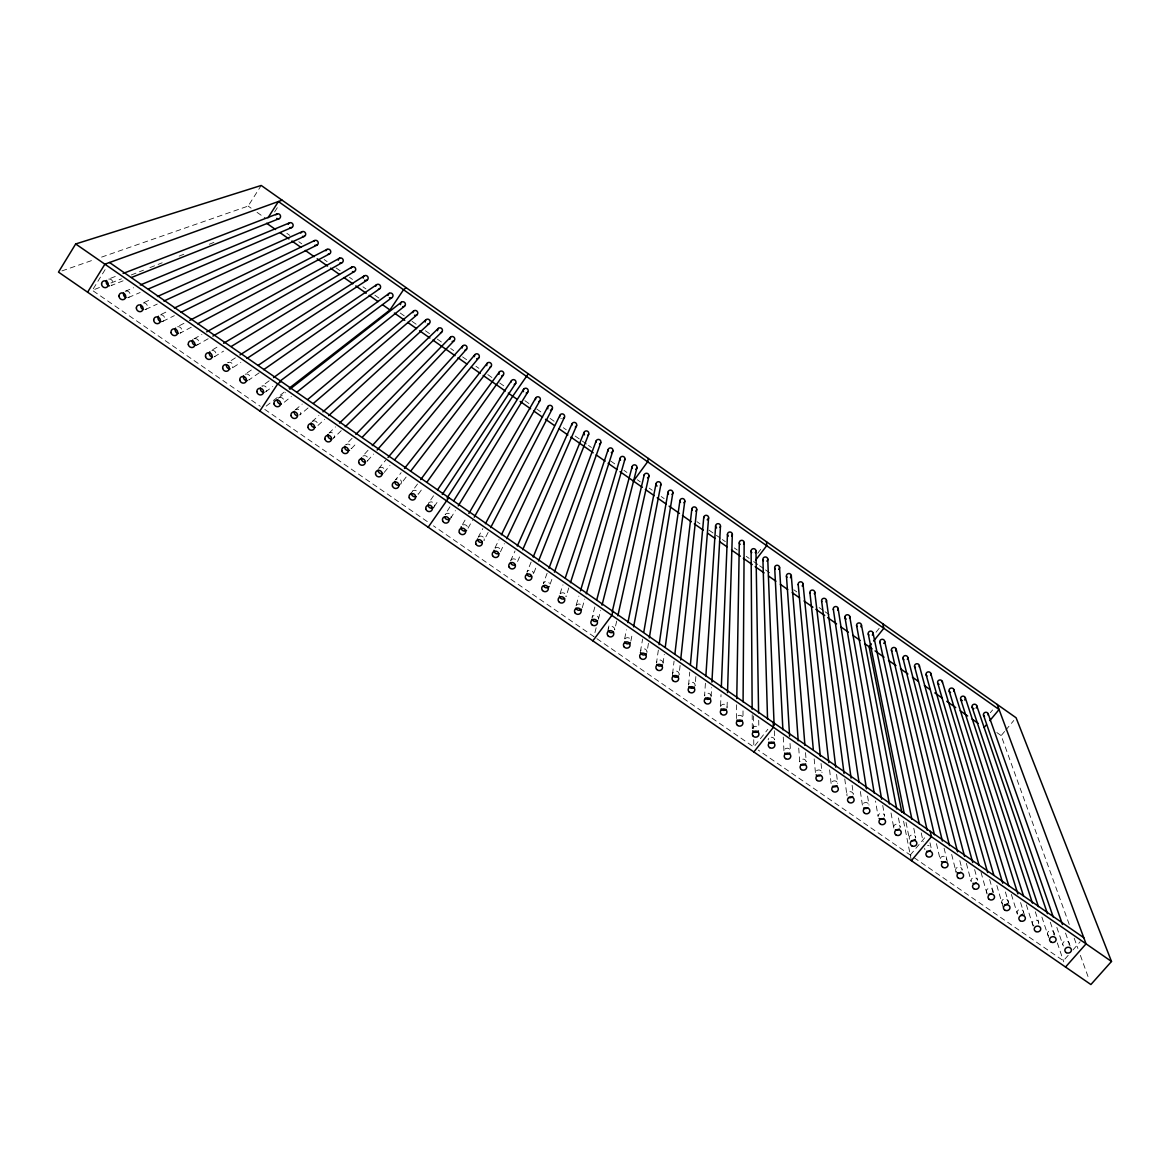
<?xml version="1.0" encoding="UTF-8"?>
<svg xmlns="http://www.w3.org/2000/svg" width="1170" height="1170" viewBox="0 0 1170 1170"><rect width="100%" height="100%" fill="white"/><g stroke="black" fill="none" stroke-linecap="round" stroke-linejoin="round"><path stroke-width="0.75" stroke-dasharray="5 3.75" d="M743.023 710.877L742.979 718.117A3.276 3.071 3.6 0 0 736.486 717.722M736.427 718.526L736.661 704.033M727.067 707.192L727.287 699.909M720.588 705.612L721.027 694.688M711.111 696.633L711.609 687.58M705.408 683.251L704.574 695.931A3.291 3.086 5.5 0 1 711.097 695.828M695.857 676.567L695.141 685.576A3.291 3.1 6.6 0 0 688.794 684.084M688.603 684.874L689.744 672.136M680.092 665.438L679.126 674.505A3.291 3.1 7.7 0 0 675.748 671.039A3.291 3.1 7.7 0 0 672.604 674.607M672.574 673.803L674.066 661.123M663.068 663.405L664.282 654.396M658.344 650.081L656.531 662.688A3.291 3.115 8.9 0 1 663.039 662.586M648.443 643.31L646.995 652.275A3.291 3.115 10.2 0 0 640.619 650.769M640.429 651.573L642.608 639.039M630.864 641.116L632.239 633.994M624.678 638.63L626.476 629.738M616.678 621.094L614.718 629.943A3.305 3.13 13 0 0 611.72 626.462A3.305 3.13 13 0 0 608.151 629.241L609.394 623.932M596.159 627.778L593.907 636.626L433.441 525.827M598.426 619.252L600.663 610.462M594.843 606.996L592.049 617.526A3.305 3.144 14.5 0 1 598.543 618.447M582.265 607.756L584.781 599.025M576.284 604.817L578.887 596.1M568.781 587.925L565.987 596.598A3.32 3.159 17.6 0 0 566.031 595.779M560.079 593.497L562.975 584.839M550.163 584.093L552.606 577.278M547.107 573.3L543.333 583.479A3.32 3.159 19.3 0 1 549.432 583.362M533.886 572.803L536.562 566.046M531.121 562.083L526.983 572.174A3.32 3.159 21 0 1 533.403 573.68M517.579 561.498L520.489 554.785M510.617 560.854L515.049 550.953M500.453 551.83L504.358 543.611M494.998 547.867L499.005 539.692M488.168 532.409L484 540.452A3.334 3.174 26.1 0 0 484.131 538.8M478.135 537.381L482.874 528.518M468.029 528.211L472.475 520.328M462.545 524.423L466.172 518.164M450.625 518.368L455.393 510.573M93.278 288.785L106.645 267.14M449.967 506.815L445.112 514.551A3.349 3.188 29.6 0 1 451.006 517.623M101.6 257.108L248.128 206.081L261.217 185.46M274.599 211.931L278.358 206.066M434.245 506.654L438.267 500.57M433.514 495.787L428.395 503.349A3.364 3.188 31.2 0 1 434.538 505.879M418.392 494.149L422.633 488.197M417.5 484.029L412.103 491.4A3.364 3.203 32.8 0 1 418.012 494.12M406.151 477.038L400.652 484.219A3.378 3.203 34.4 0 0 400.213 479.612A3.378 3.203 34.4 0 0 395.533 479.832L401.12 472.709M757.707 553.322L762.123 547.56M596.89 638.688L753.816 747.016L767.842 729.305M876.052 632.224L879.416 627.997M384.199 472.417L389.976 465.426M990.332 712.705L992.613 709.956M1069.234 924.446L1001.169 735.608L1004.62 731.484M1005.761 730.109L1013.79 720.501M910.275 855.036L925.499 836.857M378.641 468.57L385.676 460.249M1068.195 955.334L1063.398 960.76L758.277 750.102M1072.992 949.908L1080.173 941.762M367.497 460.863L373.552 454.048M368.067 450.245L362.495 456.388A3.393 3.203 37.3 0 1 367.19 456.87A3.393 3.203 37.3 0 1 366.941 461.477M351.453 448.593L356.455 443.342M352.068 438.311L345.735 444.805A3.393 3.218 38.6 0 1 351.146 448.534M341.245 430.633L333.421 438.311A3.408 3.218 39.9 0 0 329.677 432.739M328.96 433.178L335.541 426.874M317.962 425.456L324.66 419.313M312.127 421.551L318.913 415.482M308.046 407.95L299.769 415.028A3.422 3.218 42.2 0 0 295.981 409.427M295.264 409.88L302.226 404.059M284.295 402.217L291.374 396.557M278.358 398.18L285.509 392.608M266.16 406.122L271.923 401.646M273.356 400.535L284.88 391.584M265.517 391.95L272.786 386.539M269.173 380.82L261.861 386.159A3.437 3.218 44.3 0 1 266.175 391.423M259.199 372.806L248.786 380.06A3.451 3.232 45.3 0 0 249.342 375.424A3.451 3.232 45.3 0 0 244.647 374.561L253.641 368.433M233.239 367.365L240.844 362.407M235.375 357.859L227.697 362.729A3.466 3.232 46.1 0 1 232.333 367.789M214.242 356.821L223.587 351.132M212.648 349.757L217.342 346.964M208.172 338.744L197.16 345.004A3.481 3.232 47.8 0 0 194.79 338.613M193.986 338.861L201.898 334.474M191.295 327.205L180.048 333.172A3.495 3.232 48.5 0 0 181.394 328.697A3.495 3.232 48.5 0 0 176.845 327L184.918 322.832M162.893 321.311L174.359 315.637M161.314 314.335L167.837 311.205M145.694 309.421L157.263 304.083M144.129 302.474L150.769 299.491M128.466 297.502L140.137 292.5M125.205 291.286L133.585 287.791M123.069 280.815L111.194 285.553A3.539 3.247 51 0 0 112.481 281.034A3.539 3.247 51 0 0 107.918 279.323L116.371 276.047M99.45 287.513L92.328 290.321L260.281 406.282M110.96 282.979L121.49 278.826M131.303 274.965L143.53 270.153M149.935 267.623L162.177 262.797M179.127 256.128L184.202 254.124M209.255 244.252L214.329 242.248M61.951 270.913L92.971 260.106M264.771 409.383L428.937 522.727M248.128 206.081L251.097 208.172M257.049 212.355L265.985 218.629M286.855 233.313L289.838 235.404M298.789 241.707L301.772 243.799M324.148 259.535L327.132 261.627M336.082 267.93L340.558 271.074M349.508 277.363L352.492 279.454M362.934 286.796L365.917 288.902M374.853 295.191L379.329 298.335M400.184 313.004L404.644 316.134M412.059 321.355L416.52 324.485M425.427 330.759L429.887 333.889M437.317 339.11L441.763 342.24M450.669 348.499L453.653 350.59M462.559 356.865L467.005 359.994M475.927 366.254L478.896 368.345M487.802 374.605L492.263 377.749M499.678 382.97L504.138 386.1M524.891 400.681L529.323 403.811M536.723 409.003L541.154 412.132M550.032 418.363L554.463 421.492M563.34 427.723L566.295 429.814M575.172 436.044L587.004 444.366M588.481 445.404L591.435 447.481M610.667 461.009L615.098 464.124M623.976 470.369L626.93 472.446M637.314 479.744L640.297 481.85M649.248 488.139L652.231 490.23M661.182 496.533L664.165 498.625M696.998 521.703L699.982 523.809M708.932 530.098L714.899 534.295M716.391 535.348L720.866 538.492M722.358 539.545L725.341 541.637M734.292 547.94L737.275 550.032M746.226 556.335L749.209 558.426M753.685 561.571L758.145 564.715M759.637 565.753L764.098 568.898M765.575 569.936L771.527 574.119M793.83 589.797L796.799 591.888M819.117 607.581L823.578 610.711M825.055 611.764L829.515 614.893M996.825 732.537L1001.169 735.608M1074.192 938.179L1077.906 948.49M1080.378 955.349L1089.036 979.378M1065.534 933.06L1070.243 946.428M1056.832 927.4L1062.799 944.673M1050.294 922.223L1055.442 937.155M1057.329 942.903L1063.764 961.857M1041.885 917.061L1048.671 937.448M1035.289 911.752L1038.668 922.106M1026.324 904.761L1033.841 928.322M1020.576 902.582L1024.686 915.73M1011.392 894.421L1017.242 913.521M1005.381 891.949L1008.876 903.606M996.84 885.5L1003.231 907.379M989.659 879.547L993.696 893.705M981.045 872.337L987.612 895.986M974.639 869.602L977.491 880.162A3.261 2.94 -5.2 0 0 973.455 877.719A3.261 2.94 -5.2 0 0 971.232 881.712M966.391 863.372L971.027 880.966M959.824 860.667L962.091 869.5M951.678 854.407L956.329 873.186M944.088 848.162L947.334 861.646M936.468 843.658L940.183 859.643A3.261 2.954 -4.5 0 1 943.444 856.264A3.261 2.954 -4.5 0 1 946.647 859.584M929.989 842.766L931.188 848.118A3.261 2.969 -4.1 0 0 927.547 845.588M921.243 832.894L923.174 841.815M913.785 828.228L915.642 837.12M906.063 822.495L909.28 838.51M903.591 821.208L911.108 859.248M898.472 817.947L900.183 826.883M891.028 812.96L893.661 827.248M882.736 805.428L884.622 816.192A3.261 2.998 -2.7 0 0 881.273 813.296A3.261 2.998 -2.7 0 0 878.085 816.397L875.526 800.997M867.57 796.053L868.988 805.077M860.374 791.49L862.509 805.925A3.261 2.998 -2.1 0 1 865.727 802.503A3.261 2.998 -2.1 0 1 868.988 805.867M852.111 785.275L853.354 794.255A3.276 3.013 -1.6 0 0 849.244 791.783A3.276 3.013 -1.6 0 0 847.109 795.878M844.769 778.942L846.875 795.117M836.594 774.394L837.676 783.417M829.603 769.831L831.212 784.28A3.276 3.027 -1 0 1 834.415 780.829A3.276 3.027 -1 0 1 837.691 784.207M821.062 763.483L821.983 772.551M814.174 758.877L815.505 773.414A3.276 3.027 -0.3 0 1 818.707 769.962A3.276 3.027 -0.3 0 1 821.983 773.341M805.516 752.632L806.247 761.67A3.276 3.042 0.4 0 0 799.754 761.743M798.73 748.069L799.768 762.533M790.028 743.476L790.467 750.745M783.256 737.085L783.988 751.637A3.276 3.042 1.1 0 1 790.233 749.985M774.321 730.767L774.657 739.82A3.276 3.057 1.9 0 0 769.377 737.86M758.716 720.267L758.833 727.55M753.538 716.011L753.656 728.778M753.743 739.718L753.816 747.016M752.208 714.68L752.295 729.232M279.074 397.727A3.437 3.218 43.3 0 1 283.813 401.953M312.843 421.098A3.422 3.218 41.1 0 1 317.172 426.055M379.212 467.941A3.378 3.203 35.9 0 1 384.579 471.671M752.427 728.442A3.276 3.057 2.7 0 1 758.76 728.574M624.897 638.908A3.305 3.13 11.5 0 1 630.835 640.297M720.588 706.621A3.291 3.086 4.5 0 1 724.493 704.311A3.291 3.086 4.5 0 1 726.994 707.996M1063.545 945.989A3.247 2.896 -7.1 0 1 1063.428 942.259A3.247 2.896 -7.1 0 1 1067.523 941.411A3.247 2.896 -7.1 0 1 1069.058 944.833M1048.539 935.649A3.261 2.896 -6.8 0 1 1048.218 931.744A3.261 2.896 -6.8 0 1 1052.547 931.013A3.261 2.896 -6.8 0 1 1053.629 934.786M1033.914 925.514A3.261 2.91 -6.5 0 1 1032.715 921.565A3.261 2.91 -6.5 0 1 1037.146 920.38A3.261 2.91 -6.5 0 1 1038.346 924.329M924.943 849.698A3.261 2.969 -4.1 0 1 924.724 848.177M956.256 871.723A3.261 2.954 -4.9 0 1 958.04 867.058A3.261 2.954 -4.9 0 1 962.091 870.261M1002.354 903.606A3.261 2.925 -5.9 0 1 1004.167 898.969A3.261 2.925 -5.9 0 1 1008.174 902.158M987.027 893.002A3.261 2.94 -5.6 0 1 987.246 889.229A3.261 2.94 -5.6 0 1 991.414 888.703A3.261 2.94 -5.6 0 1 992.613 892.286M1017.651 914.179A3.261 2.925 -6.2 0 1 1019.48 909.558A3.261 2.925 -6.2 0 1 1023.487 912.746M909.573 839.226A3.261 2.983 -3.6 0 1 911.722 834.912A3.261 2.983 -3.6 0 1 915.715 837.881M893.821 828.009A3.261 2.983 -3.2 0 1 896.746 824.075A3.261 2.983 -3.2 0 1 900.11 827.658M768.163 739.908A3.276 3.057 1.9 0 1 768.778 738.431M561.351 418.553A2.472 2.398 28.6 0 1 560.781 418.26M462.94 524.935A3.349 3.188 27.9 0 1 467.693 528.226M560.254 593.775A3.32 3.159 17.6 0 1 565.87 594.96M495.159 548.16A3.334 3.174 24.4 0 1 500.628 551.011M478.705 536.781A3.334 3.174 26.1 0 1 483.853 537.995M510.997 560.123A3.334 3.174 22.7 0 1 516.979 561.527M576.006 605.782A3.305 3.144 16 0 1 582.294 606.938M126.024 291.023A3.525 3.232 50.4 0 1 130.089 293.845A3.525 3.232 50.4 0 1 127.647 297.75M160.495 314.876A3.495 3.232 49.2 0 1 164.546 317.684A3.495 3.232 49.2 0 1 162.074 321.56M143.281 302.957A3.51 3.232 49.8 0 1 147.332 305.765A3.51 3.232 49.8 0 1 144.875 309.67M211.887 350.43A3.466 3.232 47 0 1 214.958 356.367"/><path stroke-width="1.5" d="M743.082 701.824L744.164 542.514M736.764 698.607L739.294 542.865M727.521 692.625L732.332 534.251M721.32 687.404L727.462 534.456M711.916 682.139L720.471 526.266M705.876 676.011L715.616 525.754M696.442 669.357L708.596 517.915M690.402 664.852L703.74 517.403M680.662 659.997L696.706 509.535M674.914 653.884L691.85 509.038M665.247 647.185L684.801 501.155M659.12 644.685L679.931 500.643M649.321 637.928L672.867 492.76M643.836 631.873L667.997 492.248M633.599 626.871L660.918 484.351M627.924 622.63L656.048 483.839M617.862 615.786L648.955 475.927M612.276 611.559L644.217 474.815M612.817 611.31L611.866 615.361L592.839 640.838M648.385 458.479L647.624 461.784L633.453 481.089M602.009 605.168L636.904 467.868M596.715 599.976L632.166 466.581M586.287 593.79L624.941 459.21M580.452 590.865L620.1 458.333M570.448 582.718L612.89 450.816M565.285 577.907L608.093 449.792M554.434 572.159L600.751 442.684M548.993 568.21L596.144 440.958M538.566 560.971L588.685 434.202M533.184 557.037L584.064 432.476M522.683 549.754L576.591 425.69M517.272 546.01L571.969 423.964M506.698 538.683L564.496 417.163M501.403 534.778L559.874 415.438M490.669 527.582L552.372 408.637M485.433 523.721L548.028 406.341M474.245 517.184L539.926 400.637M468.877 513.469L535.875 397.785M75.684 243.96L58.5 272.113L1090.893 984.54L1111.5 961.462L1016.086 717.766L261.217 185.46L75.684 243.96L1111.5 961.462M458.245 505.893L527.758 392.082M87.589 292.193L104.89 264.186L282.116 200.187M453.843 500.628L523.707 389.215M268.003 217.781L278.416 201.532L999.078 709.517L989.864 720.618M448.812 497.645L428.191 527.231M528.299 373.8L512.723 396.221L447.086 497.952M259.828 411.036L277.729 383.906L281.078 381.405M442.289 494.471L515.707 383.307M289.195 388.221L389.976 309.948L403.533 289.721L406.224 287.718M437.609 489.733L511.392 380.835M426.889 482.245L503.261 375.058M420.732 479.598L499.414 371.885M410.568 471.291L490.99 366.517M755.571 560.225L766.686 545.703L766.54 541.798M404.484 468.453L487.232 363.226M753.86 751.959L773.414 727.272L773.238 722.49M871.357 643.88L869.091 646.717L901.821 812.302M873.624 641.043L883.818 628.275L882.794 623.771M394.597 459.825L478.896 357.684M984.087 727.55L986.398 724.771M911.386 860.652L931.437 836.726L930.194 831.256M388.03 457.47L474.815 354.802M1065.534 967.034L1086.053 943.839L997.191 704.442M377.179 449.953L466.64 349.055M372.294 445.594L462.969 345.706M362.7 436.776L453.931 340.865M355.855 434.406L450.669 337.048M345.165 426.801L441.616 332.207M339.505 423.087L438.37 328.375M328.697 415.628L429.288 323.534M322.978 411.84L426.026 319.702M313.56 403.24L416.944 314.847M307.798 399.409L413.668 311.001M297.034 392.038L404.586 306.13M289.794 389.259L401.295 302.284M280.039 381.113L391.862 297.648M273.575 377.617L389.23 293.319M263.659 369.691L379.636 288.8M258.146 365.376L376.638 284.705M246.928 358.444L367.146 280.098M239.982 354.934L364.25 275.901M231.367 346.393L354.364 271.513M223.616 343.249L352.111 266.95M212.896 336.068L341.903 262.738M206.651 331.841L339.636 258.161M197.715 323.798L329.413 253.948M189.774 320.331L327.132 249.356M180.911 312.39L316.894 245.144M174.359 308.061L314.613 240.537M163.873 301.041L304.361 236.325M157.423 296.507L302.079 231.718M148.458 288.931L291.813 227.492M140.298 284.997L289.502 222.87M131.552 277.436L279.235 218.629M123.128 273.444L276.924 214.008M109.512 262.504L1083.771 937.696M266.658 223.265L275.564 229.525M280.025 232.669L288.946 238.929M291.915 241.02L300.822 247.28M305.282 250.409L314.203 256.683M317.172 258.775L327.571 266.087M330.54 268.164L339.461 274.438M343.921 277.568L352.828 283.827M355.797 285.919L366.195 293.231M369.179 295.323L378.085 301.582M382.546 304.726L389.976 309.948M394.407 313.063L404.761 320.331M407.716 322.423L416.593 328.653M419.547 330.73L429.902 338.013M432.856 340.09L455.042 355.68M457.997 357.757L466.874 364.002M471.305 367.117L480.183 373.347M483.137 375.424L505.323 391.029M508.277 393.105L517.198 399.365M520.167 401.456L530.61 408.798M533.593 410.889L542.529 417.178M545.512 419.269L554.448 425.558M558.924 428.703L567.874 434.991M570.858 437.083L593.205 452.79M596.188 454.896L605.139 461.185M608.122 463.276L617.058 469.565M620.041 471.656L642.359 487.349M645.328 489.44L654.235 495.7M657.218 497.776L666.125 504.051M669.094 506.127L679.477 513.44M682.446 515.531L691.353 521.791M694.322 523.867L703.243 530.142M707.689 533.271L715.119 538.478M719.565 541.608L726.994 546.829M731.44 549.958L740.361 556.218M743.33 558.309L752.237 564.569M755.191 566.646L764.069 572.89M768.5 576.006L775.9 581.212M780.346 584.327L787.732 589.534M792.178 592.649L799.563 597.841M804.009 600.971L812.887 607.201M815.841 609.278L824.718 615.522M827.673 617.599L836.55 623.844M840.996 626.959L848.382 632.166M852.828 635.281L860.228 640.473M864.659 643.602L872.089 648.809M875.072 650.915L884.037 657.218M888.513 660.363L895.986 665.613M900.461 668.757L907.92 674.008M912.41 677.167L918.377 681.364M924.358 685.561L930.325 689.759M934.815 692.903L942.274 698.154M946.764 701.298L955.714 707.601M960.204 710.746L967.663 715.996M972.153 719.155L978.12 723.352M988.226 713.992L1062.506 924.505M983.487 715.06L1053.249 917.046M976.731 705.744L1047.457 913.668M972.109 707.207L1038.433 906.648M965.294 697.744L1032.466 903.123M960.629 699.075L1023.56 896.118M953.74 689.437L1017.856 893.909M949.236 691.236L1008.745 885.734M942.245 681.335L1002.763 883.248M937.755 683.148L993.783 875.028M930.72 673.233L987.655 872.557M926.07 674.476L979.1 865.332M919.357 665.686L972.723 862.582M914.545 666.359L964.548 856.338M907.803 657.555L957.572 851.833M902.991 658.227L949.484 845.574M896.235 649.409L942.391 841.069M891.423 650.096L934.406 834.78M884.652 641.248L927.181 830.276M879.84 641.935L919.298 823.958M873.01 632.868L911.927 819.351M868.272 633.979L904.278 813.603M861.442 625.087L896.746 809.026M856.586 625.409L889.39 804.024M849.698 616.356L881.668 799.285M844.945 617.146L874.209 793.055M838.115 608.488L866.443 788.843M833.303 609.19L859.029 782.467M826.444 600.268L851.102 778.094M821.618 600.971L844.067 773.545M814.744 592.035L835.731 767.169M809.918 592.737L828.799 762.591M803.015 583.786L820.345 756.215M798.203 584.473L813.34 749.794M791.286 575.523L804.931 745.392M786.459 576.225L798.218 740.829M779.527 567.245L789.604 736.222M774.701 567.947L782.891 729.802M767.754 558.953L774.116 725.341M762.928 559.655L767.549 718.98M755.981 551.041L758.599 712.983M751.111 550.968L752.164 709.225M400.52 304.609A2.53 2.428 49.7 0 1 402.655 301.728A2.53 2.428 49.7 0 1 405.405 304.244A2.53 2.428 49.7 0 1 402.787 306.686M412.849 312.668A2.53 2.428 48.7 0 1 415.672 310.474A2.53 2.428 48.7 0 1 417.705 313.589A2.53 2.428 48.7 0 1 414.531 315.242M425.236 322.013A2.515 2.428 47.7 0 1 427.386 319.147A2.515 2.428 47.7 0 1 430.121 321.648A2.515 2.428 47.7 0 1 427.503 324.075M449.88 339.358A2.515 2.428 45.3 0 1 452.029 336.492A2.515 2.428 45.3 0 1 454.764 338.993A2.515 2.428 45.3 0 1 452.147 341.406M437.565 330.686A2.515 2.428 46.6 0 1 439.51 327.849A2.515 2.428 46.6 0 1 442.406 329.896A2.515 2.428 46.6 0 1 440.476 332.733M462.179 348.002A2.501 2.428 43.9 0 1 464.11 345.179A2.501 2.428 43.9 0 1 467.005 347.212A2.501 2.428 43.9 0 1 465.06 350.035M474.435 356.631A2.501 2.413 42.5 0 1 476.175 353.866A2.501 2.413 42.5 0 1 479.159 355.431A2.501 2.413 42.5 0 1 477.945 358.488M477.331 358.663A2.501 2.413 42.5 0 1 476.687 358.693M486.793 365.625A2.501 2.413 40.9 0 1 488.285 362.539A2.501 2.413 40.9 0 1 491.429 364.119A2.501 2.413 40.9 0 1 489.937 367.204M499.049 374.298A2.486 2.413 39.1 0 1 500.643 371.109A2.486 2.413 39.1 0 1 503.758 373.069A2.486 2.413 39.1 0 1 501.608 375.906M511.085 382.049A2.486 2.413 37.3 0 1 513.279 379.636A2.486 2.413 37.3 0 1 515.955 381.669A2.486 2.413 37.3 0 1 514.23 384.433M433.734 507.327A3.364 3.188 31.2 0 1 428.001 504.957M415.964 496.592A3.364 3.203 32.8 0 1 411.43 492.921M399.248 485.126A3.378 3.203 34.4 0 1 394.816 481.323M297.37 415.745A3.422 3.218 42.2 0 1 294.343 411.27M281.356 404.045A3.437 3.218 43.3 0 1 277.436 399.584M349.494 450.348A3.393 3.218 38.6 0 1 344.814 446.179M331.9 438.999A3.408 3.218 39.9 0 1 328.024 434.567M315.096 427.372A3.422 3.218 41.1 0 1 311.205 422.926M365.406 462.165A3.393 3.203 37.3 0 1 361.559 457.762M382.926 473.47A3.378 3.203 35.9 0 1 378.1 470.15M644.085 475.415A2.457 2.384 12.7 0 1 646.323 473.28A2.457 2.384 12.7 0 1 648.882 475.093A2.457 2.384 12.7 0 1 647.536 477.843M657.072 486.018A2.457 2.384 10.8 0 1 656.502 482.683A2.457 2.384 10.8 0 1 659.909 482.172A2.457 2.384 10.8 0 1 660.48 485.491M668.553 493.989A2.442 2.369 9 0 1 668.889 490.654A2.442 2.369 9 0 1 672.326 491.02A2.442 2.369 9 0 1 671.99 494.354M692.055 510.237A2.442 2.369 5.8 0 1 693.079 507.21A2.442 2.369 5.8 0 1 696.296 507.97A2.442 2.369 5.8 0 1 695.828 511.129M680.472 502.383A2.442 2.369 7.3 0 1 680.823 499.049A2.442 2.369 7.3 0 1 684.26 499.414A2.442 2.369 7.3 0 1 683.909 502.749M703.755 518.017A2.442 2.355 4.4 0 1 706.417 515.312A2.442 2.355 4.4 0 1 708.45 518.515M708.157 519.056A2.442 2.355 4.4 0 1 707.163 519.816M716.61 527.919A2.442 2.355 3.1 0 1 716.069 524.628A2.442 2.355 3.1 0 1 719.477 524.116A2.442 2.355 3.1 0 1 720.018 527.407M728.252 536.094A2.442 2.355 1.9 0 1 728.091 532.774A2.442 2.355 1.9 0 1 731.542 532.628A2.442 2.355 1.9 0 1 731.703 535.948M740.142 544.459A2.442 2.34 0.8 0 1 739.879 541.154A2.442 2.34 0.8 0 1 743.33 540.906A2.442 2.34 0.8 0 1 743.579 544.226M751.798 552.635A2.442 2.34 -0.2 0 1 751.842 549.33A2.442 2.34 -0.2 0 1 755.293 549.373A2.442 2.34 -0.2 0 1 755.25 552.679M758.394 730.884A3.276 3.057 2.7 0 1 752.719 730.767M742.189 720.34A3.276 3.071 3.6 0 1 736.998 720.033M726.219 709.4A3.291 3.086 4.5 0 1 721.027 708.947M630.279 642.622A3.305 3.13 11.5 0 1 624.604 642.023M613.548 632.049A3.305 3.13 13 0 1 608.181 630.06M678.527 675.997A3.291 3.1 7.7 0 1 672.852 675.382M662.469 664.896A3.291 3.115 8.9 0 1 656.809 664.282M646.396 653.781A3.291 3.115 10.2 0 1 640.473 652.377M694.527 687.068A3.291 3.1 6.6 0 1 688.867 686.454M710.512 698.124A3.291 3.086 5.5 0 1 705.305 698.197M880.323 643.017A2.428 2.281 -7.2 0 1 880.761 639.8A2.428 2.281 -7.2 0 1 884.169 640.165A2.428 2.281 -7.2 0 1 883.73 643.383M891.906 651.178A2.428 2.281 -7.5 0 1 892.183 648.092A2.428 2.281 -7.5 0 1 895.474 648.034A2.428 2.281 -7.5 0 1 895.767 651.105M903.927 659.734A2.428 2.281 -7.9 0 1 903.474 656.531A2.428 2.281 -7.9 0 1 906.882 656.063A2.428 2.281 -7.9 0 1 907.32 659.251M926.991 675.967A2.428 2.267 -8.6 0 1 926.435 672.955A2.428 2.267 -8.6 0 1 929.609 672.106A2.428 2.267 -8.6 0 1 930.72 674.973M915.466 667.851A2.428 2.267 -8.3 0 1 914.911 664.823A2.428 2.267 -8.3 0 1 918.084 663.99A2.428 2.267 -8.3 0 1 919.196 666.856M939.057 684.348A2.428 2.267 -8.9 0 1 937.682 681.598A2.428 2.267 -8.9 0 1 940.534 680.019A2.428 2.267 -8.9 0 1 942.391 682.505M950.552 692.435A2.428 2.252 -9.2 0 1 949.25 689.496A2.428 2.252 -9.2 0 1 952.438 688.223A2.428 2.252 -9.2 0 1 953.725 691.163M961.272 700.069A2.428 2.252 -9.4 0 1 961.228 696.881A2.428 2.252 -9.4 0 1 964.65 696.75A2.428 2.252 -9.4 0 1 964.694 699.952M962.369 700.611A2.428 2.252 -9.4 0 1 961.784 700.406M972.782 708.172A2.428 2.252 -9.7 0 1 972.636 704.998A2.428 2.252 -9.7 0 1 976.058 704.779A2.428 2.252 -9.7 0 1 976.204 707.967M973.893 708.684A2.428 2.252 -9.7 0 1 973.294 708.493M984.555 716.449A2.428 2.238 -9.9 0 1 983.721 713.539A2.428 2.238 -9.9 0 1 986.793 712.428A2.428 2.238 -9.9 0 1 988.167 715.162M945.389 861.559A3.261 2.954 -4.5 0 1 941.426 861.603M930.53 850.312A3.261 2.969 -4.1 0 1 926.698 851.292M976.204 882.882A3.261 2.94 -5.2 0 1 972.972 883.292M960.819 872.235A3.261 2.954 -4.9 0 1 957.586 872.644M991.575 893.5A3.261 2.94 -5.6 0 1 989.162 894.099M1007.516 903.562A3.261 2.925 -5.9 0 1 1004.489 904.702M1022.814 914.15A3.261 2.925 -6.2 0 1 1020.635 915.276M763.44 560.766A2.442 2.34 -1.1 0 1 763.82 557.476A2.442 2.34 -1.1 0 1 767.242 557.841A2.442 2.34 -1.1 0 1 766.862 561.132M775.213 569.059A2.442 2.325 -1.9 0 1 775.593 565.768A2.442 2.325 -1.9 0 1 779.03 566.134A2.442 2.325 -1.9 0 1 778.635 569.41M786.957 577.322A2.442 2.325 -2.7 0 1 787.351 574.046A2.442 2.325 -2.7 0 1 790.788 574.411A2.442 2.325 -2.7 0 1 790.394 577.688M810.093 593.307A2.442 2.311 -4.1 0 1 811 590.455A2.442 2.311 -4.1 0 1 814.101 590.777A2.442 2.311 -4.1 0 1 814.276 593.76M798.379 585.058A2.442 2.325 -3.4 0 1 799.461 582.09A2.442 2.325 -3.4 0 1 802.649 582.85A2.442 2.325 -3.4 0 1 802.123 585.951M821.793 601.541A2.442 2.311 -4.7 0 1 822.7 598.689A2.442 2.311 -4.7 0 1 825.801 599.025A2.442 2.311 -4.7 0 1 825.976 601.994M833.464 609.76A2.428 2.311 -5.3 0 1 834.385 606.923A2.428 2.311 -5.3 0 1 837.486 607.245A2.428 2.311 -5.3 0 1 837.661 610.213M846.217 619.091A2.428 2.296 -5.8 0 1 845.223 615.976A2.428 2.296 -5.8 0 1 848.528 615.01A2.428 2.296 -5.8 0 1 849.508 618.111M856.981 626.535A2.428 2.296 -6.3 0 1 857.508 623.449A2.428 2.296 -6.3 0 1 860.784 623.639A2.428 2.296 -6.3 0 1 860.827 626.754M868.871 635.017A2.428 2.296 -6.7 0 1 868.974 631.771A2.428 2.296 -6.7 0 1 872.41 631.829A2.428 2.296 -6.7 0 1 872.308 635.076M915.218 839.373A3.261 2.983 -3.6 0 1 911.488 840.66M883.716 818.342A3.261 2.998 -2.7 0 1 879.094 818.488M899.35 829.047A3.261 2.983 -3.2 0 1 895.43 829.735M789.852 753.012A3.276 3.042 1.1 0 1 784.66 753.07M774.057 742.087A3.276 3.057 1.9 0 1 768.865 742.146M837.062 785.655A3.276 3.027 -1 0 1 832.484 786.269M820.755 775.374A3.276 3.027 -0.3 0 1 816.163 774.862M805.633 763.922A3.276 3.042 0.4 0 1 801.04 764.536M852.725 796.492A3.276 3.013 -1.6 0 1 848.879 797.487M867.745 807.87A3.261 2.998 -2.1 0 1 863.782 807.914M523.516 391.643A2.486 2.413 35.3 0 1 524.862 388.352A2.486 2.413 35.3 0 1 528.109 390.049A2.486 2.413 35.3 0 1 526.193 393.047M535.48 399.599A2.472 2.413 33.2 0 1 537.249 396.849A2.472 2.413 33.2 0 1 540.204 398.414A2.472 2.413 33.2 0 1 538.96 401.427M547.838 408.754A2.472 2.413 30.9 0 1 549.198 405.464A2.472 2.413 30.9 0 1 552.415 407.175A2.472 2.413 30.9 0 1 550.5 410.158M571.867 425.207A2.472 2.398 26.3 0 1 573.636 422.472A2.472 2.398 26.3 0 1 576.591 424.037A2.472 2.398 26.3 0 1 575.333 427.035M559.757 416.681A2.472 2.398 28.6 0 1 561.527 413.946A2.472 2.398 28.6 0 1 564.481 415.511A2.472 2.398 28.6 0 1 563.223 418.509M584.503 434.845A2.457 2.398 23.9 0 1 584.795 431.452A2.457 2.398 23.9 0 1 588.247 431.818A2.457 2.398 23.9 0 1 587.954 435.211M596.027 442.202A2.457 2.398 21.5 0 1 597.811 439.496A2.457 2.398 21.5 0 1 600.751 441.046A2.457 2.398 21.5 0 1 599.479 444.03M608.166 451.035A2.457 2.398 19.2 0 1 609.702 448.022A2.457 2.398 19.2 0 1 612.817 449.572A2.457 2.398 19.2 0 1 611.281 452.6M620.524 460.132A2.457 2.384 16.9 0 1 620.934 456.929A2.457 2.384 16.9 0 1 624.239 457.104A2.457 2.384 16.9 0 1 624.4 460.336M632.414 468.395A2.457 2.384 14.7 0 1 633.292 465.148A2.457 2.384 14.7 0 1 636.641 466.055A2.457 2.384 14.7 0 1 635.763 469.316M597.592 620.656A3.305 3.144 14.5 0 1 592.064 619.149M581.563 609.234A3.305 3.144 16 0 1 575.918 608.195M564.598 598.587A3.32 3.159 17.6 0 1 559.45 596.042M466.567 530.39A3.349 3.188 27.9 0 1 461.258 526.719M450.055 518.968A3.349 3.188 29.6 0 1 444.629 516.95M515.166 564.934A3.334 3.174 22.7 0 1 510.486 562.492M498.756 553.6A3.334 3.174 24.4 0 1 494.018 550.309M482.332 542.222A3.334 3.174 26.1 0 1 477.579 538.931M531.531 576.254A3.32 3.159 21 0 1 526.866 573.812M549.169 586.521A3.32 3.159 19.3 0 1 543.465 585.907M275.974 214.841A2.589 2.428 56 0 1 279.411 214.256A2.589 2.428 56 0 1 280.171 217.795A2.589 2.428 56 0 1 276.749 218.395M288.288 224.289A2.589 2.428 55.6 0 1 291.403 222.812A2.589 2.428 55.6 0 1 293.026 226.073A2.589 2.428 55.6 0 1 289.911 227.55M301.538 232.07A2.574 2.428 55.1 0 1 304.726 232.099A2.574 2.428 55.1 0 1 305.414 235.302A2.574 2.428 55.1 0 1 302.474 236.384M300.851 233.137A2.574 2.428 55.1 0 1 301.129 232.552M325.918 250.775A2.559 2.428 54.1 0 1 328.814 249.225A2.559 2.428 54.1 0 1 330.73 252.12A2.559 2.428 54.1 0 1 328.156 254.168M313.677 241.371A2.574 2.428 54.6 0 1 316.909 240.669A2.574 2.428 54.6 0 1 318.05 243.945A2.574 2.428 54.6 0 1 315.008 245.203M338.291 260.208A2.559 2.428 53.5 0 1 341.099 257.985A2.559 2.428 53.5 0 1 343.19 261.129A2.559 2.428 53.5 0 1 340.017 262.797M350.883 268.354A2.559 2.428 52.8 0 1 354.013 266.892A2.559 2.428 52.8 0 1 355.607 270.124A2.559 2.428 52.8 0 1 352.477 271.586M363.446 276.866A2.545 2.428 52.1 0 1 366.722 275.769A2.545 2.428 52.1 0 1 367.95 279.133A2.545 2.428 52.1 0 1 364.689 280.23M363.241 278.138A2.545 2.428 52.1 0 1 363.256 277.48M375.687 286.314A2.545 2.428 51.4 0 1 378.246 284.266A2.545 2.428 51.4 0 1 380.601 286.767A2.545 2.428 51.4 0 1 378.451 289.239M388.074 295.483A2.53 2.428 50.6 0 1 390.882 293.041A2.53 2.428 50.6 0 1 392.901 296.346A2.53 2.428 50.6 0 1 389.391 297.648M263.879 392.389A3.437 3.218 44.3 0 1 260.427 388.162M247.206 380.645A3.451 3.232 45.3 0 1 243.609 375.877M230.11 368.901A3.466 3.232 46.1 0 1 226.395 364.85M125.907 297.575A3.525 3.232 50.4 0 1 123.61 293.187M109.497 285.831A3.539 3.247 51 0 1 106.675 280.434M178.366 333.45A3.495 3.232 48.5 0 1 175.588 328.112M161.197 321.589A3.495 3.232 49.2 0 1 158.418 316.236M143.149 309.494A3.51 3.232 49.8 0 1 140.853 305.121M196.355 345.267A3.481 3.232 47.8 0 1 192.728 339.958M212.56 357.099A3.466 3.232 47 0 1 209.81 351.79M324.953 439.13A3.437 3.232 39.8 0 0 330.481 441.207A3.437 3.232 39.8 0 0 329.253 435.532A3.437 3.232 39.8 0 0 324.953 439.13M308.002 427.43A3.437 3.232 41 0 0 313.545 429.492A3.437 3.232 41 0 0 312.302 423.803A3.437 3.232 41 0 0 308.002 427.43M291.023 415.686A3.451 3.247 42.1 0 0 296.58 417.763A3.451 3.247 42.1 0 0 295.308 412.045A3.451 3.247 42.1 0 0 291.023 415.686M392.476 486.208A3.393 3.218 34.3 0 0 398.195 487.422A3.393 3.218 34.3 0 0 396.162 482.011A3.393 3.218 34.3 0 0 392.476 486.208M274.014 403.928A3.451 3.247 43.2 0 0 279.557 406.005A3.451 3.247 43.2 0 0 278.284 400.272A3.451 3.247 43.2 0 0 274.014 403.928M341.859 450.816A3.422 3.232 38.5 0 0 347.373 452.878A3.422 3.232 38.5 0 0 346.159 447.218A3.422 3.232 38.5 0 0 341.859 450.816M375.555 474.113A3.408 3.232 35.7 0 0 381.054 476.161A3.408 3.232 35.7 0 0 379.87 470.53A3.408 3.232 35.7 0 0 375.555 474.113M358.722 462.472A3.408 3.232 37.2 0 0 364.236 464.534A3.408 3.232 37.2 0 0 363.036 458.889A3.408 3.232 37.2 0 0 358.722 462.472M425.88 509.155A3.378 3.218 31.1 0 0 431.511 510.676A3.378 3.218 31.1 0 0 429.843 505.206A3.378 3.218 31.1 0 0 425.88 509.155M409.266 497.864A3.393 3.218 32.7 0 0 414.999 498.932A3.393 3.218 32.7 0 0 412.834 493.579A3.393 3.218 32.7 0 0 409.266 497.864M656.633 669.386A3.32 3.13 8.9 0 0 662.293 668.596A3.32 3.13 8.9 0 0 658.651 664.341A3.32 3.13 8.9 0 0 656.633 669.386M640.429 658.198A3.32 3.13 10.2 0 0 646.089 657.394A3.32 3.13 10.2 0 0 642.432 653.138A3.32 3.13 10.2 0 0 640.429 658.198M624.21 646.981A3.32 3.144 11.6 0 0 629.87 646.176A3.32 3.144 11.6 0 0 626.184 641.891A3.32 3.144 11.6 0 0 624.21 646.981M721.407 714.256A3.305 3.1 4.5 0 0 726.862 712.691A3.305 3.1 4.5 0 0 722.621 709.035A3.305 3.1 4.5 0 0 721.407 714.256M607.932 635.734A3.32 3.144 13 0 0 613.592 634.915A3.32 3.144 13 0 0 609.906 630.645A3.32 3.144 13 0 0 607.932 635.734M672.794 680.56A3.32 3.115 7.7 0 0 678.454 679.77A3.32 3.115 7.7 0 0 674.812 675.529A3.32 3.115 7.7 0 0 672.794 680.56M705.627 703.389A3.305 3.1 5.5 0 0 710.863 701.254A3.305 3.1 5.5 0 0 706.227 698.037A3.305 3.1 5.5 0 0 705.627 703.389M688.911 691.704A3.305 3.115 6.6 0 0 694.57 690.914A3.305 3.115 6.6 0 0 690.943 686.688A3.305 3.115 6.6 0 0 688.911 691.704M753.261 736.252A3.305 3.086 2.7 0 0 758.803 734.979A3.305 3.086 2.7 0 0 754.825 731.133A3.305 3.086 2.7 0 0 753.261 736.252M737.495 725.4A3.305 3.086 3.6 0 0 742.891 723.674A3.305 3.086 3.6 0 0 738.562 720.15A3.305 3.086 3.6 0 0 737.495 725.4M973.776 888.703A3.276 2.954 -5.2 0 0 979.041 886.714A3.276 2.954 -5.2 0 0 974.581 883.613A3.276 2.954 -5.2 0 0 973.776 888.703M958.274 877.997A3.276 2.969 -4.8 0 0 963.553 875.979A3.276 2.969 -4.8 0 0 959.064 872.879A3.276 2.969 -4.8 0 0 958.274 877.997M942.742 867.262A3.291 2.983 -4.4 0 0 948.007 865.244A3.291 2.983 -4.4 0 0 943.517 862.129A3.291 2.983 -4.4 0 0 942.742 867.262M1035.859 931.569A3.276 2.925 -6.5 0 0 1040.759 928.907A3.276 2.925 -6.5 0 0 1035.845 926.494A3.276 2.925 -6.5 0 0 1035.859 931.569M927.181 856.498A3.291 2.983 -4 0 0 932.446 854.48A3.291 2.983 -4 0 0 927.942 851.365A3.291 2.983 -4 0 0 927.181 856.498M989.25 899.394A3.276 2.954 -5.5 0 0 994.515 897.405A3.276 2.954 -5.5 0 0 990.054 894.319A3.276 2.954 -5.5 0 0 989.25 899.394M1020.079 920.702A3.276 2.94 -6.2 0 0 1025.359 918.728A3.276 2.94 -6.2 0 0 1020.913 915.657A3.276 2.94 -6.2 0 0 1020.079 920.702M1004.679 910.055A3.276 2.94 -5.9 0 0 1009.959 908.081A3.276 2.94 -5.9 0 0 1005.498 904.995A3.276 2.94 -5.9 0 0 1004.679 910.055M1066.323 952.658A3.276 2.91 -7 0 0 1071.398 950.259A3.276 2.91 -7 0 0 1066.66 947.598A3.276 2.91 -7 0 0 1066.323 952.658M1051.274 942.201A3.276 2.925 -6.8 0 0 1056.101 939.422A3.276 2.925 -6.8 0 0 1051.099 937.141A3.276 2.925 -6.8 0 0 1051.274 942.201M817.245 780.522A3.291 3.042 -0.3 0 0 822.495 778.459A3.291 3.042 -0.3 0 0 817.932 775.286A3.291 3.042 -0.3 0 0 817.245 780.522M801.406 769.582A3.291 3.057 0.4 0 0 806.656 767.491A3.291 3.057 0.4 0 0 802.079 764.332A3.291 3.057 0.4 0 0 801.406 769.582M785.538 758.613A3.305 3.071 1.1 0 0 790.774 756.507A3.305 3.071 1.1 0 0 786.196 753.334A3.305 3.071 1.1 0 0 785.538 758.613M880.688 824.338A3.291 3.013 -2.6 0 0 885.558 821.574A3.291 3.013 -2.6 0 0 880.557 819.117A3.291 3.013 -2.6 0 0 880.688 824.338M769.626 747.615A3.305 3.071 1.9 0 0 774.862 745.509A3.305 3.071 1.9 0 0 770.269 742.321A3.305 3.071 1.9 0 0 769.626 747.615M833.055 791.461A3.291 3.042 -0.9 0 0 838.305 789.384A3.291 3.042 -0.9 0 0 833.757 786.225A3.291 3.042 -0.9 0 0 833.055 791.461M864.571 813.238A3.291 3.027 -2.1 0 0 869.822 811.176A3.291 3.027 -2.1 0 0 865.288 808.031A3.291 3.027 -2.1 0 0 864.571 813.238M848.835 802.357A3.291 3.027 -1.5 0 0 854.085 800.295A3.291 3.027 -1.5 0 0 849.537 797.136A3.291 3.027 -1.5 0 0 848.835 802.357M911.839 845.881A3.291 2.998 -3.6 0 0 916.87 843.409A3.291 2.998 -3.6 0 0 912.044 840.689A3.291 2.998 -3.6 0 0 911.839 845.881M895.737 834.766A3.291 2.998 -3.1 0 0 901.163 833.113A3.291 2.998 -3.1 0 0 896.922 829.662A3.291 2.998 -3.1 0 0 895.737 834.766M492.555 555.604A3.364 3.203 24.3 0 0 498.318 556.218A3.364 3.203 24.3 0 0 495.802 551.114A3.364 3.203 24.3 0 0 492.555 555.604M476 544.167A3.364 3.203 26.1 0 0 481.762 544.767A3.364 3.203 26.1 0 0 479.232 539.648A3.364 3.203 26.1 0 0 476 544.167M459.4 532.686A3.364 3.203 27.8 0 0 465.163 533.301A3.364 3.203 27.8 0 0 462.618 528.153A3.364 3.203 27.8 0 0 459.4 532.686M558.69 601.57A3.334 3.174 17.6 0 0 564.437 601.351A3.334 3.174 17.6 0 0 561.22 596.685A3.334 3.174 17.6 0 0 558.69 601.57M442.757 521.191A3.378 3.218 29.5 0 0 448.534 521.791A3.378 3.218 29.5 0 0 445.975 516.643A3.378 3.218 29.5 0 0 442.757 521.191M509.082 567.026A3.349 3.188 22.6 0 0 514.844 567.64A3.349 3.188 22.6 0 0 512.343 562.536A3.349 3.188 22.6 0 0 509.082 567.026M542.5 590.514A3.349 3.174 19.2 0 0 548.16 589.68A3.349 3.174 19.2 0 0 544.43 585.351A3.349 3.174 19.2 0 0 542.5 590.514M525.579 578.419A3.349 3.188 20.9 0 0 531.326 579.033A3.349 3.188 20.9 0 0 528.84 573.958A3.349 3.188 20.9 0 0 525.579 578.419M591.844 624.692A3.334 3.159 14.4 0 0 597.387 623.361A3.334 3.159 14.4 0 0 593.292 619.413A3.334 3.159 14.4 0 0 591.844 624.692M575.128 612.963A3.334 3.159 16 0 0 580.846 612.583A3.334 3.159 16 0 0 577.512 608.02A3.334 3.159 16 0 0 575.128 612.963M153.679 319.922A3.525 3.261 49.1 0 0 158.681 323.388A3.525 3.261 49.1 0 0 158.813 317.509A3.525 3.261 49.1 0 0 153.679 319.922M136.349 307.944A3.539 3.261 49.7 0 0 141.351 311.41A3.539 3.261 49.7 0 0 141.468 305.516A3.539 3.261 49.7 0 0 136.349 307.944M118.974 295.937A3.554 3.261 50.3 0 0 123.991 299.418A3.554 3.261 50.3 0 0 124.093 293.495A3.554 3.261 50.3 0 0 118.974 295.937M222.651 368.111A3.481 3.247 46 0 0 228.018 370.773A3.481 3.247 46 0 0 227.316 364.938A3.481 3.247 46 0 0 222.651 368.111M101.556 283.9A3.554 3.261 50.9 0 0 106.587 287.381A3.554 3.261 50.9 0 0 106.675 281.443A3.554 3.261 50.9 0 0 101.556 283.9M171.069 332.777A3.51 3.261 48.4 0 0 176.67 334.869A3.51 3.261 48.4 0 0 175.31 329.048A3.51 3.261 48.4 0 0 171.069 332.777M205.54 356.601A3.495 3.247 46.9 0 0 211.126 358.693A3.495 3.247 46.9 0 0 209.781 352.901A3.495 3.247 46.9 0 0 205.54 356.601M188.326 344.697A3.51 3.247 47.6 0 0 193.927 346.788A3.51 3.247 47.6 0 0 192.567 340.996A3.51 3.247 47.6 0 0 188.326 344.697M256.873 391.584A3.466 3.247 44.2 0 0 262.065 394.524A3.466 3.247 44.2 0 0 261.744 388.718A3.466 3.247 44.2 0 0 256.873 391.584M239.806 380.045A3.481 3.247 45.1 0 0 245.217 382.561A3.481 3.247 45.1 0 0 244.369 376.755A3.481 3.247 45.1 0 0 239.806 380.045"/></g></svg>
